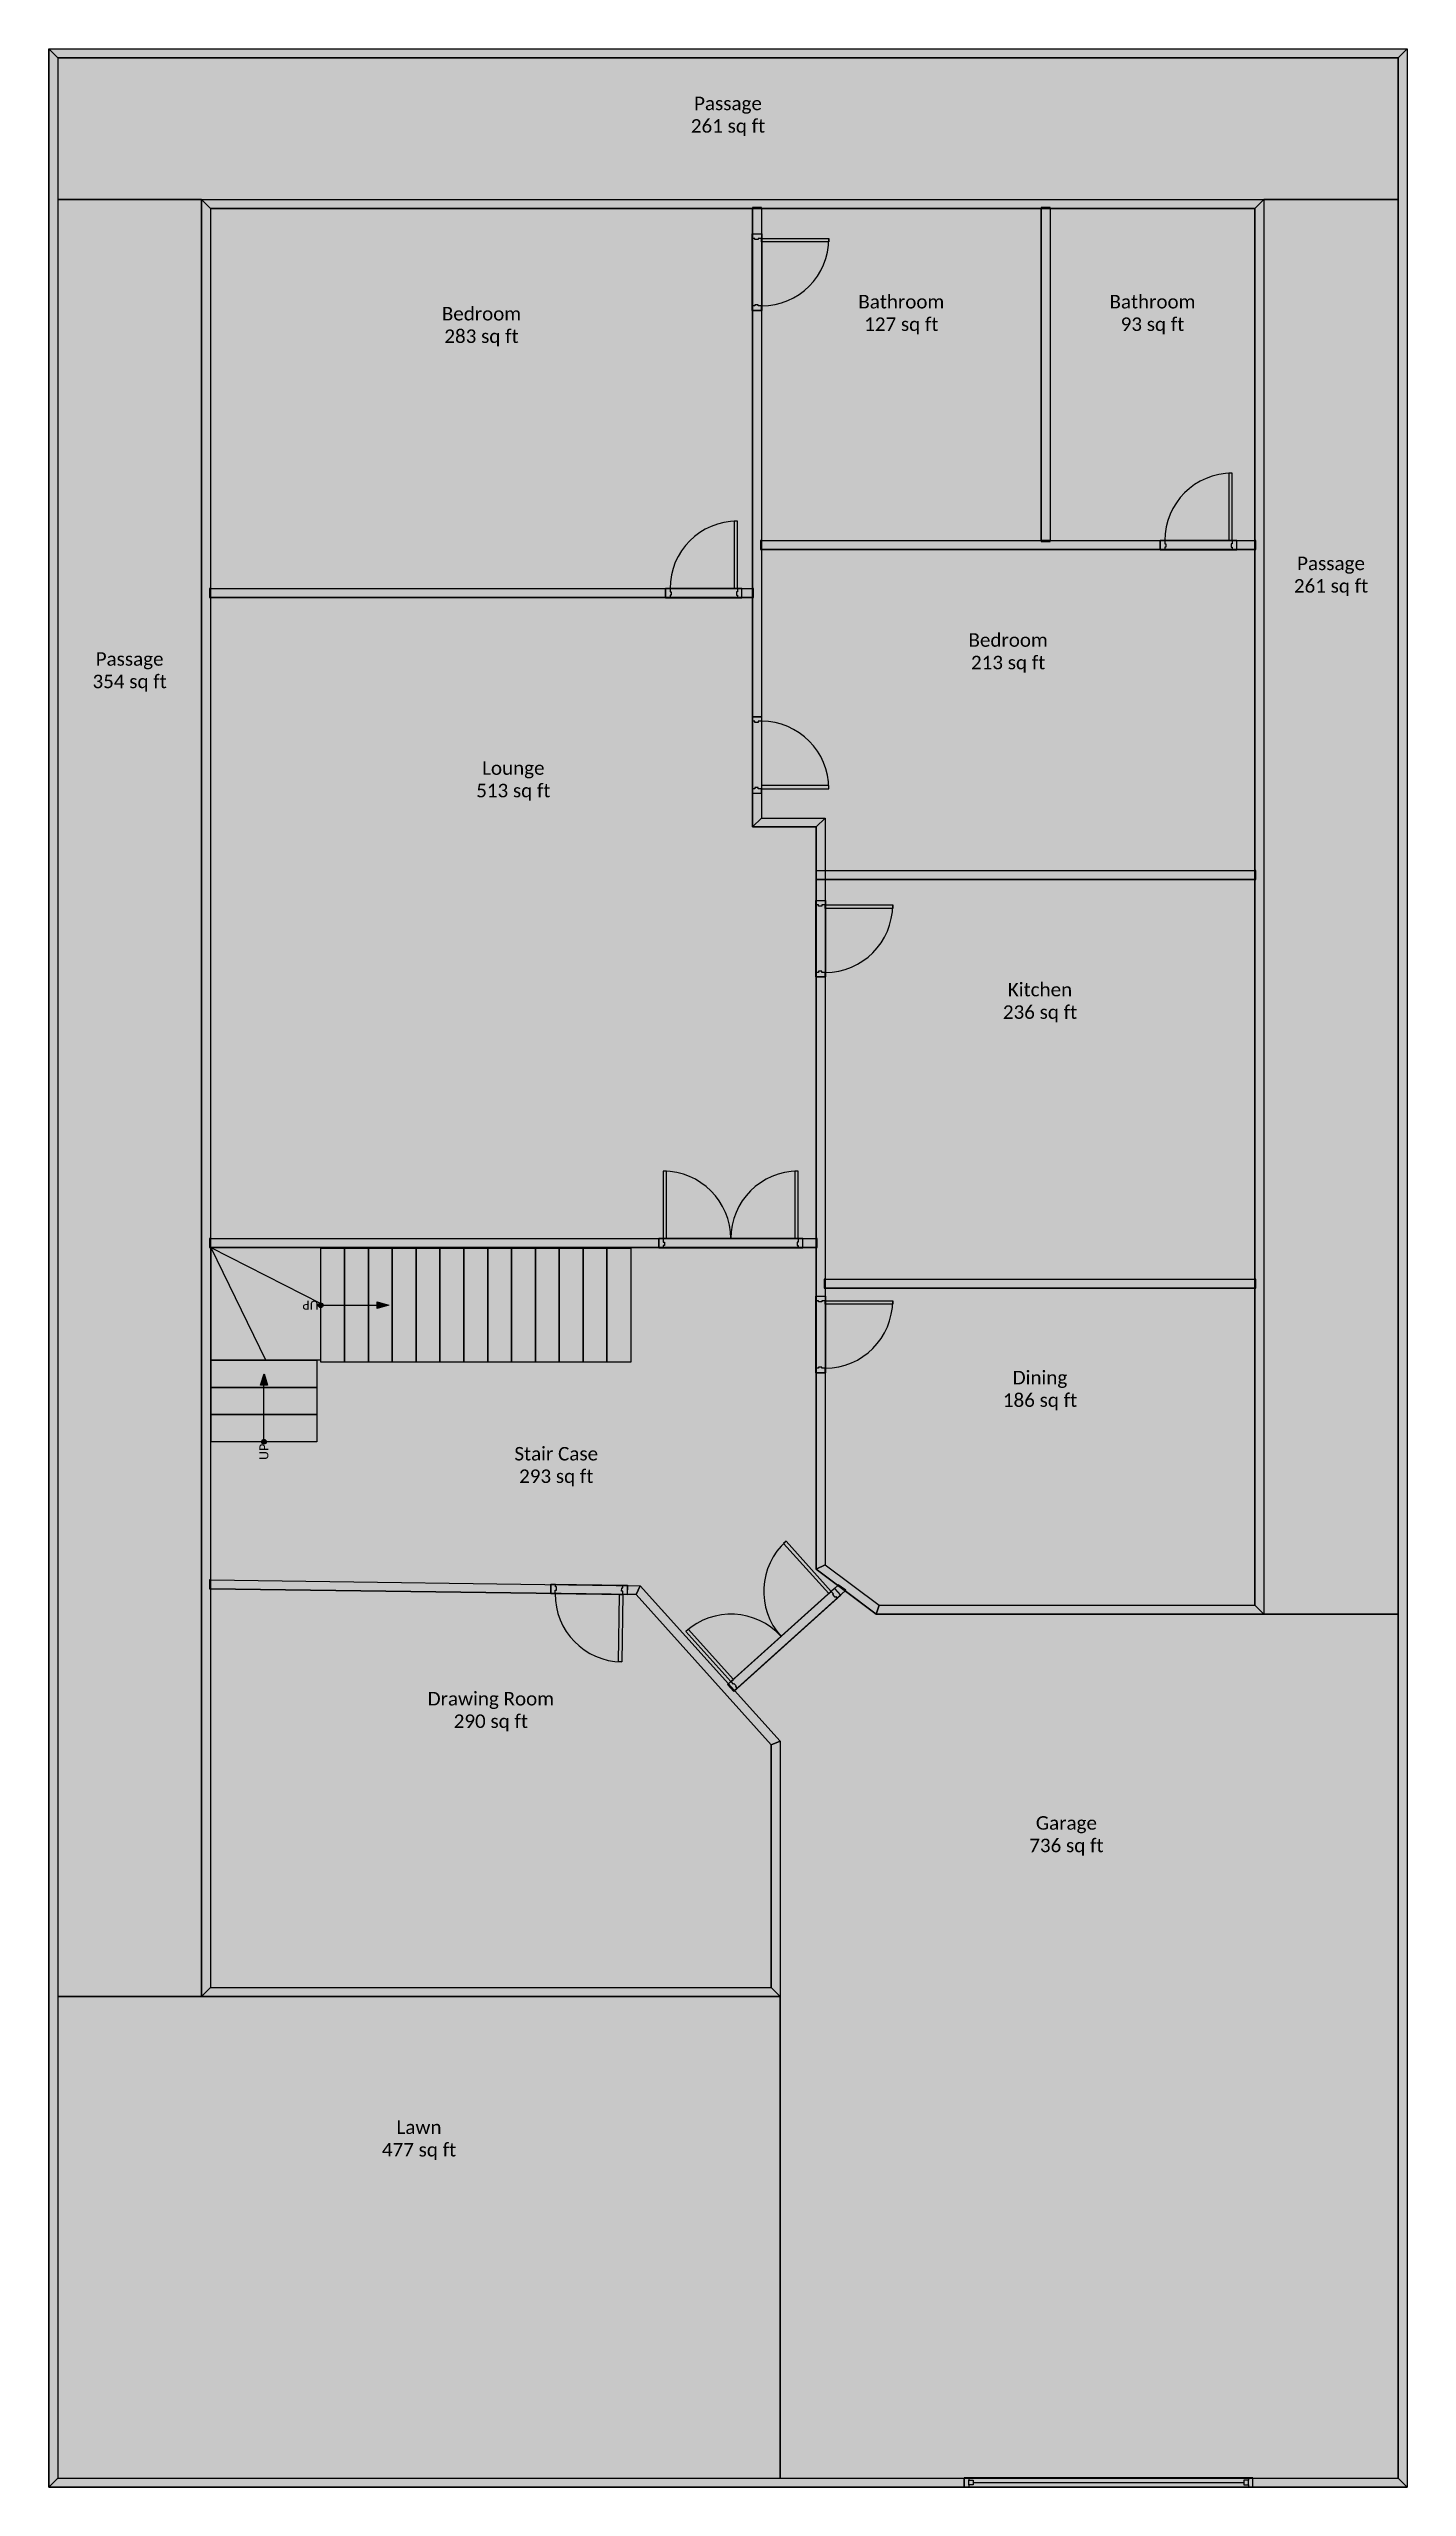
# Model space of a CAD drawing. Extents: x 0 to 50.4, y 0.2 to 90.5.
import ezdxf

# ---------------------------------------------------------------- set-up
doc = ezdxf.new("R2010")
doc.units = 0
doc.header["$MEASUREMENT"] = 0
for name, color, linetype in [('BUILDING_ENVELOPE', 7, 'CONTINUOUS'), ('LANDING', 7, 'CONTINUOUS'), ('SPACE', 7, 'CONTINUOUS'), ('STAIR', 7, 'CONTINUOUS')]:
    doc.layers.add(name, color=color, linetype=linetype)
doc.styles.get("Standard").update_dxf_attribs({"font": 'txt.shx'})

msp = doc.modelspace()

# ---------------------------------------------------------------- hatches: boundary and pattern name
at = {"layer": 'BUILDING_ENVELOPE'}
for points in [[(0.357, 90.167), (0.357, 0.5), (0.024, 0.167), (0.024, 90.5)], [(0.024, 90.5), (50.357, 90.5), (50.024, 90.167), (0.357, 90.167)], [(50.357, 90.5), (50.357, 0.167), (50.024, 0.5), (50.024, 90.167)], [(5.681, 84.918), (45.042, 84.918), (44.708, 84.585), (6.014, 84.585)], [(6.014, 84.585), (6.014, 18.668), (5.681, 18.335), (5.681, 84.918)], [(26.097, 84.585), (26.431, 84.585), (26.431, 84.618), (26.097, 84.618)], [(26.431, 84.585), (26.431, 62.001), (26.097, 61.668), (26.097, 84.585)], [(36.792, 84.585), (37.125, 84.585), (37.125, 84.618), (36.792, 84.618)], [(37.125, 84.585), (37.125, 72.279), (36.792, 72.279), (36.792, 84.585)], [(45.042, 84.918), (45.042, 32.501), (44.708, 32.835), (44.708, 84.585)], [(28.931, 83.349), (26.431, 83.349), (26.431, 83.474), (28.931, 83.474)], [(43.75, 74.779), (43.75, 72.279), (43.875, 72.279), (43.875, 74.779)], [(25.417, 73.001), (25.417, 70.501), (25.542, 70.501), (25.542, 73.001)], [(26.431, 71.946), (26.431, 72.279), (26.397, 72.279), (26.397, 71.946)], [(26.431, 72.279), (44.708, 72.279), (44.708, 71.946), (26.431, 71.946)], [(37.125, 72.279), (36.792, 72.279), (36.792, 72.246), (37.125, 72.246)], [(44.708, 72.279), (44.708, 71.946), (44.742, 71.946), (44.742, 72.279)], [(6.014, 70.168), (6.014, 70.501), (5.981, 70.501), (5.981, 70.168)], [(6.014, 70.501), (26.097, 70.501), (26.097, 70.168), (6.014, 70.168)], [(26.097, 70.501), (26.097, 70.168), (26.131, 70.168), (26.131, 70.501)], [(28.931, 63.21), (26.431, 63.21), (26.431, 63.085), (28.931, 63.085)], [(26.431, 62.001), (28.792, 62.001), (28.458, 61.668), (26.097, 61.668)], [(28.792, 62.001), (28.792, 34.335), (28.458, 34.168), (28.458, 61.668)], [(28.458, 60.057), (44.708, 60.057), (44.708, 59.724), (28.458, 59.724), (28.458, 59.89)], [(44.708, 60.057), (44.708, 59.724), (44.742, 59.724), (44.742, 60.057)], [(31.292, 58.654), (28.792, 58.654), (28.792, 58.779), (31.292, 58.779)], [(22.792, 48.917), (22.792, 46.417), (22.917, 46.417), (22.917, 48.917)], [(27.667, 48.917), (27.667, 46.417), (27.792, 46.417), (27.792, 48.917)], [(6.014, 46.084), (6.014, 46.417), (5.981, 46.417), (5.981, 46.084)], [(6.014, 46.417), (28.458, 46.417), (28.458, 46.084), (6.014, 46.084)], [(28.458, 46.417), (28.458, 46.084), (28.492, 46.084), (28.492, 46.417)], [(28.792, 44.585), (28.792, 44.918), (28.758, 44.918), (28.758, 44.585)], [(28.792, 44.918), (44.708, 44.918), (44.708, 44.585), (28.792, 44.585)], [(44.708, 44.918), (44.708, 44.585), (44.742, 44.585), (44.742, 44.918)], [(31.292, 43.993), (28.792, 43.993), (28.792, 44.118), (31.292, 44.118)], [(27.25, 35.124), (28.922, 33.265), (29.015, 33.349), (27.343, 35.208)], [(28.792, 34.335), (30.792, 32.835), (30.681, 32.501), (28.458, 34.168)], [(6.014, 33.446), (6.014, 33.779), (5.981, 33.779), (5.981, 33.446)], [(6.014, 33.779), (21.942, 33.558), (21.792, 33.227), (6.014, 33.446)], [(21.942, 33.558), (27.125, 27.796), (26.792, 27.668), (21.792, 33.227)], [(25.209, 29.926), (29.258, 33.568), (29.53, 33.364), (25.432, 29.678)], [(29.258, 33.568), (29.53, 33.364), (29.55, 33.391), (29.278, 33.595)], [(21.129, 30.736), (21.164, 33.235), (21.289, 33.234), (21.254, 30.734)], [(30.792, 32.835), (44.708, 32.835), (45.042, 32.501), (30.681, 32.501)], [(23.625, 31.864), (25.297, 30.005), (25.39, 30.089), (23.718, 31.948)], [(25.432, 29.678), (25.209, 29.926), (25.184, 29.904), (25.407, 29.656)], [(27.125, 27.796), (27.125, 18.335), (26.792, 18.668), (26.792, 27.668)], [(6.014, 18.668), (26.792, 18.668), (27.125, 18.335), (5.681, 18.335)], [(0.357, 0.5), (50.024, 0.5), (50.357, 0.167), (0.024, 0.167)]]:
    msp.add_hatch(color=7, dxfattribs=at).paths.add_polyline_path(points)
h = msp.add_hatch(color=7, dxfattribs=at)
h.paths.add_polyline_path([(26.097, 83.64), (26.431, 83.64), (26.431, 83.474), (26.306, 83.474), (26.181, 83.474), (26.097, 83.474)])
h.paths.add_polyline_path([(26.097, 80.807), (26.431, 80.807), (26.431, 80.974), (26.306, 80.974), (26.181, 80.974), (26.097, 80.974)])
h = msp.add_hatch(color=7, dxfattribs=at)
h.paths.add_polyline_path([(26.306, 83.474), (26.306, 83.432), (26.181, 83.432), (26.181, 83.474)])
h.paths.add_polyline_path([(26.306, 80.974), (26.306, 81.015), (26.181, 81.015), (26.181, 80.974)])
h = msp.add_hatch(color=7, dxfattribs=at)
h.paths.add_polyline_path([(44.042, 71.946), (44.042, 72.279), (43.875, 72.279), (43.875, 72.154), (43.875, 72.029), (43.875, 71.946)])
h.paths.add_polyline_path([(41.208, 71.946), (41.208, 72.279), (41.375, 72.279), (41.375, 72.154), (41.375, 72.029), (41.375, 71.946)])
h = msp.add_hatch(color=7, dxfattribs=at)
h.paths.add_polyline_path([(43.875, 72.154), (43.833, 72.154), (43.833, 72.029), (43.875, 72.029)])
h.paths.add_polyline_path([(41.375, 72.154), (41.417, 72.154), (41.417, 72.029), (41.375, 72.029)])
h = msp.add_hatch(color=7, dxfattribs=at)
h.paths.add_polyline_path([(25.708, 70.168), (25.708, 70.501), (25.542, 70.501), (25.542, 70.376), (25.542, 70.251), (25.542, 70.168)])
h.paths.add_polyline_path([(22.875, 70.168), (22.875, 70.501), (23.042, 70.501), (23.042, 70.376), (23.042, 70.251), (23.042, 70.168)])
h = msp.add_hatch(color=7, dxfattribs=at)
h.paths.add_polyline_path([(25.542, 70.376), (25.5, 70.376), (25.5, 70.251), (25.542, 70.251)])
h.paths.add_polyline_path([(23.042, 70.376), (23.083, 70.376), (23.083, 70.251), (23.042, 70.251)])
h = msp.add_hatch(color=7, dxfattribs=at)
h.paths.add_polyline_path([(26.097, 62.918), (26.431, 62.918), (26.431, 63.085), (26.306, 63.085), (26.181, 63.085), (26.097, 63.085)])
h.paths.add_polyline_path([(26.097, 65.751), (26.431, 65.751), (26.431, 65.585), (26.306, 65.585), (26.181, 65.585), (26.097, 65.585)])
h = msp.add_hatch(color=7, dxfattribs=at)
h.paths.add_polyline_path([(26.306, 63.085), (26.306, 63.126), (26.181, 63.126), (26.181, 63.085)])
h.paths.add_polyline_path([(26.306, 65.585), (26.306, 65.543), (26.181, 65.543), (26.181, 65.585)])
h = msp.add_hatch(color=7, dxfattribs=at)
h.paths.add_polyline_path([(28.458, 58.946), (28.792, 58.946), (28.792, 58.779), (28.667, 58.779), (28.542, 58.779), (28.458, 58.779)])
h.paths.add_polyline_path([(28.458, 56.113), (28.792, 56.113), (28.792, 56.279), (28.667, 56.279), (28.542, 56.279), (28.458, 56.279)])
h = msp.add_hatch(color=7, dxfattribs=at)
h.paths.add_polyline_path([(28.667, 58.779), (28.667, 58.738), (28.542, 58.738), (28.542, 58.779)])
h.paths.add_polyline_path([(28.667, 56.279), (28.667, 56.321), (28.542, 56.321), (28.542, 56.279)])
h = msp.add_hatch(color=7, dxfattribs=at)
h.paths.add_polyline_path([(27.958, 46.084), (27.958, 46.417), (27.792, 46.417), (27.792, 46.292), (27.792, 46.167), (27.792, 46.084)])
h.paths.add_polyline_path([(22.625, 46.084), (22.625, 46.417), (22.792, 46.417), (22.792, 46.292), (22.792, 46.167), (22.792, 46.084)])
h = msp.add_hatch(color=7, dxfattribs=at)
h.paths.add_polyline_path([(27.792, 46.292), (27.75, 46.292), (27.75, 46.167), (27.792, 46.167)])
h.paths.add_polyline_path([(22.792, 46.292), (22.833, 46.292), (22.833, 46.167), (22.792, 46.167)])
h = msp.add_hatch(color=134, dxfattribs=at)
h.paths.add_polyline_path([(10.1, 46.067), (10.984, 46.067), (10.984, 41.835), (10.1, 41.835)])
h.paths.add_polyline_path([(10.984, 46.067), (11.867, 46.067), (11.867, 41.835), (10.984, 41.835)])
h.paths.add_polyline_path([(11.867, 46.067), (12.751, 46.067), (12.751, 41.835), (11.867, 41.835)])
h.paths.add_polyline_path([(12.751, 46.067), (13.635, 46.067), (13.635, 41.835), (12.751, 41.835)])
h.paths.add_polyline_path([(13.635, 46.067), (14.519, 46.067), (14.519, 41.835), (13.635, 41.835)])
h.paths.add_polyline_path([(14.519, 46.067), (15.403, 46.067), (15.403, 41.835), (14.519, 41.835)])
h.paths.add_polyline_path([(15.403, 46.067), (16.287, 46.067), (16.287, 41.835), (15.403, 41.835)])
h.paths.add_polyline_path([(16.287, 46.067), (17.17, 46.067), (17.17, 41.835), (16.287, 41.835)])
h.paths.add_polyline_path([(17.17, 46.067), (18.054, 46.067), (18.054, 41.835), (17.17, 41.835)])
h.paths.add_polyline_path([(18.054, 46.067), (18.938, 46.067), (18.938, 41.835), (18.054, 41.835)])
h.paths.add_polyline_path([(18.938, 46.067), (19.822, 46.067), (19.822, 41.835), (18.938, 41.835)])
h.paths.add_polyline_path([(19.822, 46.067), (20.706, 46.067), (20.706, 41.835), (19.822, 41.835)])
h.paths.add_polyline_path([(20.706, 46.067), (21.589, 46.067), (21.589, 41.835), (20.706, 41.835)])
edge = h.paths.add_edge_path(flags=0)
edge = h.paths.add_edge_path(flags=0)
edge = h.paths.add_edge_path(flags=0)
edge = h.paths.add_edge_path(flags=0)
edge = h.paths.add_edge_path(flags=0)
edge = h.paths.add_edge_path(flags=0)
edge = h.paths.add_edge_path(flags=0)
edge = h.paths.add_edge_path(flags=0)
edge = h.paths.add_edge_path(flags=0)
edge = h.paths.add_edge_path(flags=0)
edge = h.paths.add_edge_path(flags=0)
edge = h.paths.add_edge_path(flags=0)
edge = h.paths.add_edge_path(flags=0)
edge = h.paths.add_edge_path(flags=0)
edge = h.paths.add_edge_path(flags=0)
edge = h.paths.add_edge_path(flags=0)
edge = h.paths.add_edge_path(flags=0)
edge = h.paths.add_edge_path(flags=0)
edge = h.paths.add_edge_path(flags=0)
edge = h.paths.add_edge_path(flags=0)
h = msp.add_hatch(color=7, dxfattribs=at)
h.paths.add_polyline_path([(28.458, 44.285), (28.792, 44.285), (28.792, 44.118), (28.667, 44.118), (28.542, 44.118), (28.458, 44.118)])
h.paths.add_polyline_path([(28.458, 41.451), (28.792, 41.451), (28.792, 41.618), (28.667, 41.618), (28.542, 41.618), (28.458, 41.618)])
h = msp.add_hatch(color=7, dxfattribs=at)
h.paths.add_polyline_path([(28.667, 44.118), (28.667, 44.076), (28.542, 44.076), (28.542, 44.118)])
h.paths.add_polyline_path([(28.667, 41.618), (28.667, 41.66), (28.542, 41.66), (28.542, 41.618)])
h = msp.add_hatch(color=134, dxfattribs=at)
h.paths.add_polyline_path([(6.042, 38.893), (6.042, 39.9), (9.95, 39.9), (9.95, 38.893)])
h.paths.add_polyline_path([(6.042, 39.9), (6.042, 40.906), (9.95, 40.906), (9.95, 39.9)])
h.paths.add_polyline_path([(6.042, 40.906), (6.042, 41.913), (9.95, 41.913), (9.95, 40.906)])
edge = h.paths.add_edge_path(flags=0)
edge = h.paths.add_edge_path(flags=0)
edge = h.paths.add_edge_path(flags=0)
edge = h.paths.add_edge_path(flags=0)
edge = h.paths.add_edge_path(flags=0)
edge = h.paths.add_edge_path(flags=0)
edge = h.paths.add_edge_path(flags=0)
edge = h.paths.add_edge_path(flags=0)
edge = h.paths.add_edge_path(flags=0)
edge = h.paths.add_edge_path(flags=0)
edge = h.paths.add_edge_path(flags=0)
edge = h.paths.add_edge_path(flags=0)
edge = h.paths.add_edge_path(flags=0)
edge = h.paths.add_edge_path(flags=0)
edge = h.paths.add_edge_path(flags=0)
edge = h.paths.add_edge_path(flags=0)
edge = h.paths.add_edge_path(flags=0)
edge = h.paths.add_edge_path(flags=0)
edge = h.paths.add_edge_path(flags=0)
edge = h.paths.add_edge_path(flags=0)
edge = h.paths.add_edge_path(flags=0)
edge = h.paths.add_edge_path(flags=0)
edge = h.paths.add_edge_path(flags=0)
edge = h.paths.add_edge_path(flags=0)
edge = h.paths.add_edge_path(flags=0)
edge = h.paths.add_edge_path(flags=0)
edge = h.paths.add_edge_path(flags=0)
edge = h.paths.add_edge_path(flags=0)
edge = h.paths.add_edge_path(flags=0)
edge = h.paths.add_edge_path(flags=0)
h = msp.add_hatch(color=7, dxfattribs=at)
h.paths.add_polyline_path([(21.46, 33.565), (21.456, 33.231), (21.289, 33.234), (21.291, 33.359), (21.293, 33.484), (21.294, 33.567)])
h.paths.add_polyline_path([(18.627, 33.604), (18.623, 33.271), (18.789, 33.268), (18.791, 33.393), (18.793, 33.518), (18.794, 33.602)])
h = msp.add_hatch(color=7, dxfattribs=at)
h.paths.add_polyline_path([(21.291, 33.359), (21.249, 33.359), (21.251, 33.484), (21.293, 33.484)])
h.paths.add_polyline_path([(18.791, 33.393), (18.833, 33.393), (18.835, 33.518), (18.793, 33.518)])
h = msp.add_hatch(color=7, dxfattribs=at)
h.paths.add_polyline_path([(29.361, 33.213), (29.139, 33.46), (29.015, 33.349), (29.098, 33.256), (29.182, 33.163), (29.238, 33.101)])
h.paths.add_polyline_path([(25.396, 29.646), (25.173, 29.894), (25.297, 30.005), (25.381, 29.912), (25.464, 29.819), (25.52, 29.757)])
h = msp.add_hatch(color=7, dxfattribs=at)
h.paths.add_polyline_path([(29.098, 33.256), (29.067, 33.228), (29.151, 33.135), (29.182, 33.163)])
h.paths.add_polyline_path([(25.381, 29.912), (25.412, 29.94), (25.495, 29.847), (25.464, 29.819)])
at = {"layer": 'LANDING'}
msp.add_hatch(color=134, dxfattribs=at).paths.add_polyline_path([(6.032, 46.084), (6.032, 41.93), (10.101, 41.93), (10.101, 46.084)])
at = {"layer": 'SPACE'}
for color, points in [(54, [(50.024, 84.918), (50.024, 90.167), (0.357, 90.167), (0.357, 84.918), (5.681, 84.918), (45.042, 84.918)]), (54, [(5.681, 18.335), (5.681, 84.918), (0.357, 84.918), (0.357, 18.335)]), (10, [(26.097, 70.501), (26.097, 84.585), (6.014, 84.585), (6.014, 70.501), (26.097, 70.501)]), (5, [(36.792, 72.279), (36.792, 84.585), (26.431, 84.585), (26.431, 72.279)]), (5, [(37.125, 72.279), (44.708, 72.279), (44.708, 84.585), (37.125, 84.585)]), (54, [(45.042, 32.501), (50.024, 32.501), (50.024, 84.918), (45.042, 84.918)]), (10, [(28.792, 62.001), (28.792, 60.057), (44.708, 60.057), (44.708, 71.946), (26.431, 71.946), (26.431, 62.001), (28.792, 62.001)]), (2, [(28.458, 46.417), (28.458, 59.724), (28.458, 59.89), (28.458, 60.057), (28.458, 61.668), (26.097, 61.668), (26.097, 70.168), (6.014, 70.168), (6.014, 46.417), (28.458, 46.417)]), (40, [(44.708, 44.918), (44.708, 59.724), (28.792, 59.724), (28.792, 44.918), (44.708, 44.918)]), (190, [(29.258, 33.568), (28.458, 34.168), (28.458, 46.084), (6.014, 46.084), (6.014, 33.779), (21.942, 33.558), (25.209, 29.926), (29.258, 33.568)]), (253, [(30.792, 32.835), (44.708, 32.835), (44.708, 44.585), (28.792, 44.585), (28.792, 34.335)]), (94, [(26.792, 27.668), (21.792, 33.227), (6.014, 33.446), (6.014, 18.668), (26.792, 18.668)]), (22, [(27.125, 0.5), (50.024, 0.5), (50.024, 32.501), (45.042, 32.501), (44.708, 32.501), (30.681, 32.501), (29.53, 33.364), (25.432, 29.678), (27.125, 27.796), (27.125, 18.335)]), (111, [(0.357, 18.335), (0.357, 0.5), (27.125, 0.5), (27.125, 18.335), (5.681, 18.335)])]:
    msp.add_hatch(color=color, dxfattribs=at).paths.add_polyline_path(points)
at = {"layer": 'STAIR'}
h = msp.add_hatch(color=134, dxfattribs=at)
edge = h.paths.add_edge_path()
edge.add_arc((10.1, 43.951), 0.0868, 0, 360)
for points in [[(12.195, 43.823), (12.195, 44.078), (12.621, 43.948)], [(8.124, 40.989), (7.869, 40.989), (7.999, 41.414)]]:
    msp.add_hatch(color=134, dxfattribs=at).paths.add_polyline_path(points)
h = msp.add_hatch(color=134, dxfattribs=at)
edge = h.paths.add_edge_path()
edge.add_arc((7.996, 38.893), 0.0868, 0, 360)

# ---------------------------------------------------------------- linework, layer by layer
at = {"layer": 'BUILDING_ENVELOPE', "color": 7, "linetype": 'CONTINUOUS'}
for p, q in [((0.024, 90.5), (0.024, 0.167)), ((0.024, 90.5), (50.357, 90.5)), ((50.357, 90.5), (50.357, 0.167)), ((0.357, 90.167), (0.357, 0.5)), ((0.357, 90.167), (50.024, 90.167)), ((50.024, 90.167), (50.024, 0.5)), ((5.681, 84.918), (45.042, 84.918)), ((5.681, 84.918), (5.681, 18.335)), ((6.014, 84.585), (44.708, 84.585)), ((6.014, 84.585), (6.014, 18.668)), ((26.097, 84.585), (26.097, 61.668)), ((26.431, 84.585), (26.431, 62.001)), ((36.792, 84.585), (36.792, 72.279)), ((37.125, 84.585), (37.125, 72.279)), ((44.708, 84.585), (44.708, 32.835)), ((45.042, 84.918), (45.042, 32.501)), ((26.097, 83.64), (26.431, 83.64)), ((26.097, 83.474), (26.097, 83.64)), ((26.097, 83.64), (26.431, 83.64)), ((26.181, 83.474), (26.097, 83.474)), ((26.181, 83.432), (26.181, 83.474)), ((26.306, 83.432), (26.181, 83.432)), ((26.431, 83.474), (26.306, 83.474)), ((26.306, 83.474), (26.306, 83.432)), ((26.431, 83.64), (26.431, 83.474)), ((26.181, 80.974), (26.097, 80.974)), ((26.097, 80.974), (26.097, 80.807)), ((26.097, 80.807), (26.431, 80.807)), ((26.097, 80.807), (26.431, 80.807)), ((26.306, 81.015), (26.181, 81.015)), ((26.181, 81.015), (26.181, 80.974)), ((26.306, 80.974), (26.306, 81.015)), ((26.431, 80.974), (26.306, 80.974)), ((26.431, 80.807), (26.431, 80.974)), ((26.431, 72.279), (44.708, 72.279)), ((41.208, 71.946), (41.208, 72.279)), ((41.208, 72.279), (41.375, 72.279)), ((41.208, 71.946), (41.208, 72.279)), ((41.375, 72.279), (41.375, 72.154)), ((44.042, 72.279), (43.875, 72.279)), ((43.875, 72.279), (43.875, 72.154)), ((44.042, 71.946), (44.042, 72.279)), ((44.042, 71.946), (44.042, 72.279)), ((26.431, 71.946), (44.708, 71.946)), ((41.375, 71.946), (41.208, 71.946)), ((41.375, 72.154), (41.417, 72.154)), ((41.375, 72.029), (41.375, 71.946)), ((41.417, 72.029), (41.375, 72.029)), ((41.417, 72.154), (41.417, 72.029)), ((43.875, 72.154), (43.833, 72.154)), ((43.833, 72.154), (43.833, 72.029)), ((43.833, 72.029), (43.875, 72.029)), ((43.875, 72.029), (43.875, 71.946)), ((43.875, 71.946), (44.042, 71.946)), ((6.014, 70.501), (26.097, 70.501)), ((22.875, 70.168), (22.875, 70.501)), ((22.875, 70.501), (23.042, 70.501)), ((22.875, 70.168), (22.875, 70.501)), ((23.042, 70.501), (23.042, 70.376)), ((25.708, 70.501), (25.542, 70.501)), ((25.542, 70.501), (25.542, 70.376)), ((25.708, 70.168), (25.708, 70.501)), ((25.708, 70.168), (25.708, 70.501)), ((6.014, 70.168), (26.097, 70.168)), ((23.042, 70.168), (22.875, 70.168)), ((23.042, 70.376), (23.083, 70.376)), ((23.042, 70.251), (23.042, 70.168)), ((23.083, 70.251), (23.042, 70.251)), ((23.083, 70.376), (23.083, 70.251)), ((25.542, 70.376), (25.5, 70.376)), ((25.5, 70.376), (25.5, 70.251)), ((25.5, 70.251), (25.542, 70.251)), ((25.542, 70.251), (25.542, 70.168)), ((25.542, 70.168), (25.708, 70.168)), ((26.097, 65.751), (26.431, 65.751)), ((26.097, 65.585), (26.097, 65.751)), ((26.097, 65.751), (26.431, 65.751)), ((26.181, 65.585), (26.097, 65.585)), ((26.181, 65.543), (26.181, 65.585)), ((26.306, 65.543), (26.181, 65.543)), ((26.431, 65.585), (26.306, 65.585)), ((26.306, 65.585), (26.306, 65.543)), ((26.431, 65.751), (26.431, 65.585)), ((26.181, 63.085), (26.097, 63.085)), ((26.097, 63.085), (26.097, 62.918)), ((26.097, 62.918), (26.431, 62.918)), ((26.097, 62.918), (26.431, 62.918)), ((26.306, 63.126), (26.181, 63.126)), ((26.181, 63.126), (26.181, 63.085)), ((26.306, 63.085), (26.306, 63.126)), ((26.431, 63.085), (26.306, 63.085)), ((26.431, 62.918), (26.431, 63.085)), ((26.097, 61.668), (28.458, 61.668)), ((26.431, 62.001), (28.792, 62.001)), ((28.458, 61.668), (28.458, 34.168)), ((28.792, 62.001), (28.792, 34.335)), ((28.458, 58.946), (28.792, 58.946)), ((28.458, 58.779), (28.458, 58.946)), ((28.458, 58.946), (28.792, 58.946)), ((28.542, 58.779), (28.458, 58.779)), ((28.542, 58.738), (28.542, 58.779)), ((28.667, 58.738), (28.542, 58.738)), ((28.792, 58.779), (28.667, 58.779)), ((28.667, 58.779), (28.667, 58.738)), ((28.792, 58.946), (28.792, 58.779)), ((28.542, 56.279), (28.458, 56.279)), ((28.458, 56.279), (28.458, 56.113)), ((28.458, 56.113), (28.792, 56.113)), ((28.458, 56.113), (28.792, 56.113)), ((28.667, 56.321), (28.542, 56.321)), ((28.542, 56.321), (28.542, 56.279)), ((28.667, 56.279), (28.667, 56.321)), ((28.792, 56.279), (28.667, 56.279)), ((28.792, 56.113), (28.792, 56.279)), ((6.014, 46.417), (28.458, 46.417)), ((6.014, 46.084), (28.458, 46.084)), ((22.625, 46.084), (22.625, 46.417)), ((22.625, 46.417), (22.792, 46.417)), ((22.625, 46.084), (22.625, 46.417)), ((22.792, 46.084), (22.625, 46.084)), ((22.792, 46.417), (22.792, 46.292)), ((22.792, 46.292), (22.833, 46.292)), ((22.792, 46.167), (22.792, 46.084)), ((22.833, 46.167), (22.792, 46.167)), ((22.833, 46.292), (22.833, 46.167)), ((27.792, 46.292), (27.75, 46.292)), ((27.75, 46.292), (27.75, 46.167)), ((27.75, 46.167), (27.792, 46.167)), ((27.958, 46.417), (27.792, 46.417)), ((27.792, 46.417), (27.792, 46.292)), ((27.792, 46.167), (27.792, 46.084)), ((27.792, 46.084), (27.958, 46.084)), ((27.958, 46.084), (27.958, 46.417)), ((27.958, 46.084), (27.958, 46.417)), ((28.458, 44.285), (28.792, 44.285)), ((28.458, 44.118), (28.458, 44.285)), ((28.458, 44.285), (28.792, 44.285)), ((28.792, 44.918), (44.708, 44.918)), ((28.792, 44.585), (44.708, 44.585)), ((28.792, 44.285), (28.792, 44.118)), ((28.542, 44.118), (28.458, 44.118)), ((28.542, 44.076), (28.542, 44.118)), ((28.667, 44.076), (28.542, 44.076)), ((28.792, 44.118), (28.667, 44.118)), ((28.667, 44.118), (28.667, 44.076)), ((28.542, 41.618), (28.458, 41.618)), ((28.458, 41.618), (28.458, 41.451)), ((28.667, 41.66), (28.542, 41.66)), ((28.542, 41.66), (28.542, 41.618)), ((28.667, 41.618), (28.667, 41.66)), ((28.792, 41.618), (28.667, 41.618)), ((28.792, 41.451), (28.792, 41.618)), ((28.458, 41.451), (28.792, 41.451)), ((28.458, 41.451), (28.792, 41.451)), ((28.792, 34.335), (30.792, 32.835)), ((6.014, 33.779), (21.942, 33.558)), ((6.014, 33.446), (21.792, 33.227)), ((18.627, 33.604), (18.623, 33.271)), ((18.627, 33.604), (18.623, 33.271)), ((18.794, 33.602), (18.627, 33.604)), ((18.793, 33.518), (18.794, 33.602)), ((18.835, 33.518), (18.793, 33.518)), ((18.833, 33.393), (18.835, 33.518)), ((21.249, 33.359), (21.251, 33.484)), ((21.251, 33.484), (21.293, 33.484)), ((21.293, 33.484), (21.294, 33.567)), ((21.294, 33.567), (21.46, 33.565)), ((21.46, 33.565), (21.456, 33.231)), ((21.46, 33.565), (21.456, 33.231)), ((21.942, 33.558), (27.125, 27.796)), ((25.209, 29.926), (29.258, 33.568)), ((28.458, 34.168), (30.681, 32.501)), ((29.139, 33.46), (29.015, 33.349)), ((29.361, 33.213), (29.139, 33.46)), ((29.361, 33.213), (29.139, 33.46)), ((18.623, 33.271), (18.789, 33.268)), ((18.789, 33.268), (18.791, 33.393)), ((18.791, 33.393), (18.833, 33.393)), ((21.291, 33.359), (21.249, 33.359)), ((21.289, 33.234), (21.291, 33.359)), ((21.456, 33.231), (21.289, 33.234)), ((21.792, 33.227), (26.792, 27.668)), ((25.432, 29.678), (29.53, 33.364)), ((29.015, 33.349), (29.098, 33.256)), ((29.098, 33.256), (29.067, 33.228)), ((29.067, 33.228), (29.151, 33.135)), ((29.151, 33.135), (29.182, 33.163)), ((29.182, 33.163), (29.238, 33.101)), ((29.238, 33.101), (29.361, 33.213)), ((30.792, 32.835), (44.708, 32.835)), ((30.681, 32.501), (45.042, 32.501)), ((25.173, 29.894), (25.297, 30.005)), ((25.396, 29.646), (25.173, 29.894)), ((25.396, 29.646), (25.173, 29.894)), ((25.297, 30.005), (25.381, 29.912)), ((25.381, 29.912), (25.412, 29.94)), ((25.412, 29.94), (25.495, 29.847)), ((25.495, 29.847), (25.464, 29.819)), ((25.464, 29.819), (25.52, 29.757)), ((25.52, 29.757), (25.396, 29.646)), ((26.792, 27.668), (26.792, 18.668)), ((27.125, 27.796), (27.125, 18.335)), ((5.681, 18.335), (27.125, 18.335)), ((6.014, 18.668), (26.792, 18.668)), ((0.024, 0.167), (50.357, 0.167)), ((0.357, 0.5), (50.024, 0.5)), ((33.942, 0.167), (33.942, 0.5)), ((33.942, 0.5), (34.109, 0.5)), ((33.942, 0.167), (33.942, 0.5)), ((34.109, 0.167), (33.942, 0.167)), ((34.109, 0.5), (34.109, 0.417)), ((34.109, 0.25), (34.109, 0.167)), ((34.275, 0.333), (44.308, 0.333)), ((44.641, 0.5), (44.475, 0.5)), ((44.475, 0.5), (44.475, 0.417)), ((44.475, 0.25), (44.475, 0.167)), ((44.475, 0.167), (44.641, 0.167)), ((44.641, 0.167), (44.641, 0.5)), ((44.641, 0.167), (44.641, 0.5))]:
    msp.add_line(p, q, dxfattribs=at)
for points in [[(0.357, 90.167), (0.357, 0.5), (0.024, 0.167), (0.024, 90.5)], [(0.024, 90.5), (50.357, 90.5), (50.024, 90.167), (0.357, 90.167)], [(50.357, 90.5), (50.357, 0.167), (50.024, 0.5), (50.024, 90.167)], [(5.681, 84.918), (45.042, 84.918), (44.708, 84.585), (6.014, 84.585)], [(6.014, 84.585), (6.014, 18.668), (5.681, 18.335), (5.681, 84.918)], [(26.097, 84.585), (26.431, 84.585), (26.431, 84.618), (26.097, 84.618)], [(26.431, 84.585), (26.431, 62.001), (26.097, 61.668), (26.097, 84.585)], [(36.792, 84.585), (37.125, 84.585), (37.125, 84.618), (36.792, 84.618)], [(37.125, 84.585), (37.125, 72.279), (36.792, 72.279), (36.792, 84.585)], [(45.042, 84.918), (45.042, 32.501), (44.708, 32.835), (44.708, 84.585)], [(26.089, 80.807), (26.089, 83.64), (26.439, 83.64), (26.439, 80.807)], [(28.931, 83.349), (26.431, 83.349), (26.431, 83.474), (28.931, 83.474)], [(43.75, 74.779), (43.75, 72.279), (43.875, 72.279), (43.875, 74.779)], [(25.417, 73.001), (25.417, 70.501), (25.542, 70.501), (25.542, 73.001)], [(26.431, 71.946), (26.431, 72.279), (26.397, 72.279), (26.397, 71.946)], [(26.431, 72.279), (44.708, 72.279), (44.708, 71.946), (26.431, 71.946)], [(37.125, 72.279), (36.792, 72.279), (36.792, 72.246), (37.125, 72.246)], [(41.208, 71.938), (44.042, 71.938), (44.042, 72.287), (41.208, 72.287)], [(44.708, 72.279), (44.708, 71.946), (44.742, 71.946), (44.742, 72.279)], [(6.014, 70.168), (6.014, 70.501), (5.981, 70.501), (5.981, 70.168)], [(6.014, 70.501), (26.097, 70.501), (26.097, 70.168), (6.014, 70.168)], [(22.875, 70.16), (25.708, 70.16), (25.708, 70.509), (22.875, 70.509)], [(26.097, 70.501), (26.097, 70.168), (26.131, 70.168), (26.131, 70.501)], [(26.089, 65.751), (26.089, 62.918), (26.439, 62.918), (26.439, 65.751)], [(28.931, 63.21), (26.431, 63.21), (26.431, 63.085), (28.931, 63.085)], [(26.431, 62.001), (28.792, 62.001), (28.458, 61.668), (26.097, 61.668)], [(28.792, 62.001), (28.792, 34.335), (28.458, 34.168), (28.458, 61.668)], [(28.458, 60.057), (44.708, 60.057), (44.708, 59.724), (28.458, 59.724), (28.458, 59.89)], [(44.708, 60.057), (44.708, 59.724), (44.742, 59.724), (44.742, 60.057)], [(28.45, 56.113), (28.45, 58.946), (28.8, 58.946), (28.8, 56.113)], [(31.292, 58.654), (28.792, 58.654), (28.792, 58.779), (31.292, 58.779)], [(22.792, 48.917), (22.792, 46.417), (22.917, 46.417), (22.917, 48.917)], [(27.667, 48.917), (27.667, 46.417), (27.792, 46.417), (27.792, 48.917)], [(6.014, 46.084), (6.014, 46.417), (5.981, 46.417), (5.981, 46.084)], [(6.014, 46.417), (28.458, 46.417), (28.458, 46.084), (6.014, 46.084)], [(22.625, 46.076), (27.958, 46.076), (27.958, 46.425), (22.625, 46.425)], [(28.458, 46.417), (28.458, 46.084), (28.492, 46.084), (28.492, 46.417)], [(28.45, 41.451), (28.45, 44.285), (28.8, 44.285), (28.8, 41.451)], [(28.792, 44.585), (28.792, 44.918), (28.758, 44.918), (28.758, 44.585)], [(28.792, 44.918), (44.708, 44.918), (44.708, 44.585), (28.792, 44.585)], [(44.708, 44.918), (44.708, 44.585), (44.742, 44.585), (44.742, 44.918)], [(31.292, 43.993), (28.792, 43.993), (28.792, 44.118), (31.292, 44.118)], [(27.25, 35.124), (28.922, 33.265), (29.015, 33.349), (27.343, 35.208)], [(28.792, 34.335), (30.792, 32.835), (30.681, 32.501), (28.458, 34.168)], [(6.014, 33.446), (6.014, 33.779), (5.981, 33.779), (5.981, 33.446)], [(6.014, 33.779), (21.942, 33.558), (21.792, 33.227), (6.014, 33.446)], [(18.628, 33.612), (21.461, 33.573), (21.456, 33.223), (18.623, 33.263)], [(21.942, 33.558), (27.125, 27.796), (26.792, 27.668), (21.792, 33.227)], [(25.401, 29.64), (29.367, 33.207), (29.133, 33.466), (25.168, 29.9)], [(25.209, 29.926), (29.258, 33.568), (29.53, 33.364), (25.432, 29.678)], [(29.258, 33.568), (29.53, 33.364), (29.55, 33.391), (29.278, 33.595)], [(21.129, 30.736), (21.164, 33.235), (21.289, 33.234), (21.254, 30.734)], [(30.792, 32.835), (44.708, 32.835), (45.042, 32.501), (30.681, 32.501)], [(23.625, 31.864), (25.297, 30.005), (25.39, 30.089), (23.718, 31.948)], [(25.432, 29.678), (25.209, 29.926), (25.184, 29.904), (25.407, 29.656)], [(27.125, 27.796), (27.125, 18.335), (26.792, 18.668), (26.792, 27.668)], [(6.014, 18.668), (26.792, 18.668), (27.125, 18.335), (5.681, 18.335)], [(0.357, 0.5), (50.024, 0.5), (50.357, 0.167), (0.024, 0.167)], [(33.942, 0.159), (44.641, 0.159), (44.641, 0.508), (33.942, 0.508)], [(34.109, 0.417), (34.275, 0.417), (34.275, 0.25), (34.109, 0.25)], [(44.475, 0.417), (44.308, 0.417), (44.308, 0.25), (44.475, 0.25)]]:
    msp.add_lwpolyline(points, close=True, dxfattribs=at)
for points in [[(28.458, 59.89), (28.458, 60.057), (44.708, 60.057)], [(28.458, 59.89), (28.458, 59.724), (44.708, 59.724)]]:
    msp.add_lwpolyline(points, dxfattribs=at)
at = {"layer": 'BUILDING_ENVELOPE', "color": 9, "linetype": 'CONTINUOUS'}
for points in [[(10.1, 46.067), (10.984, 46.067), (10.984, 41.835), (10.1, 41.835)], [(10.984, 46.067), (11.867, 46.067), (11.867, 41.835), (10.984, 41.835)], [(11.867, 46.067), (12.751, 46.067), (12.751, 41.835), (11.867, 41.835)], [(12.751, 46.067), (13.635, 46.067), (13.635, 41.835), (12.751, 41.835)], [(13.635, 46.067), (14.519, 46.067), (14.519, 41.835), (13.635, 41.835)], [(14.519, 46.067), (15.403, 46.067), (15.403, 41.835), (14.519, 41.835)], [(15.403, 46.067), (16.287, 46.067), (16.287, 41.835), (15.403, 41.835)], [(16.287, 46.067), (17.17, 46.067), (17.17, 41.835), (16.287, 41.835)], [(17.17, 46.067), (18.054, 46.067), (18.054, 41.835), (17.17, 41.835)], [(18.054, 46.067), (18.938, 46.067), (18.938, 41.835), (18.054, 41.835)], [(18.938, 46.067), (19.822, 46.067), (19.822, 41.835), (18.938, 41.835)], [(19.822, 46.067), (20.706, 46.067), (20.706, 41.835), (19.822, 41.835)], [(20.706, 46.067), (21.589, 46.067), (21.589, 41.835), (20.706, 41.835)], [(6.042, 40.906), (6.042, 41.913), (9.95, 41.913), (9.95, 40.906)], [(6.042, 39.9), (6.042, 40.906), (9.95, 40.906), (9.95, 39.9)], [(6.042, 38.893), (6.042, 39.9), (9.95, 39.9), (9.95, 38.893)]]:
    msp.add_lwpolyline(points, close=True, dxfattribs=at)
at = {"layer": 'BUILDING_ENVELOPE', "color": 7, "linetype": 'CONTINUOUS'}
for centre, start, end in [((26.431, 83.474), 270, 0), ((43.875, 72.279), 90, 180), ((25.542, 70.501), 90, 180), ((26.431, 63.085), 0, 90), ((28.792, 58.779), 270, 0), ((22.792, 46.417), 0, 90), ((27.792, 46.417), 90, 180), ((28.792, 44.118), 270, 0), ((29.015, 33.349), 131.96897, 221.96897), ((21.289, 33.234), 179.20428, 269.20428), ((25.297, 30.005), 41.96897, 131.96897)]:
    msp.add_arc(centre, 2.5, start, end, dxfattribs=at)
at = {"layer": 'LANDING', "color": 9, "linetype": 'CONTINUOUS'}
for q in [(10.101, 44.017), (8.059, 41.93)]:
    msp.add_line((6.032, 46.084), q, dxfattribs=at)
at = {"layer": 'LANDING', "color": 7, "linetype": 'CONTINUOUS'}
msp.add_lwpolyline([(6.032, 46.084), (6.032, 41.93), (10.101, 41.93), (10.101, 46.084)], close=True, dxfattribs=at)
at = {"layer": 'SPACE', "linetype": 'CONTINUOUS'}
for p, q in [((26.097, 84.585), (6.014, 84.585)), ((6.014, 84.585), (6.014, 70.501)), ((26.097, 70.501), (26.097, 84.585)), ((44.708, 71.946), (26.431, 71.946)), ((26.431, 71.946), (26.431, 62.001)), ((44.708, 60.057), (44.708, 71.946)), ((6.014, 70.501), (26.097, 70.501)), ((26.097, 70.168), (6.014, 70.168)), ((6.014, 70.168), (6.014, 46.417)), ((26.097, 61.668), (26.097, 70.168)), ((28.458, 61.668), (26.097, 61.668)), ((26.431, 62.001), (28.792, 62.001)), ((28.458, 60.057), (28.458, 61.668)), ((28.792, 62.001), (28.792, 60.057)), ((28.458, 59.89), (28.458, 60.057)), ((28.458, 59.724), (28.458, 59.89)), ((28.458, 46.417), (28.458, 59.724)), ((28.792, 60.057), (44.708, 60.057)), ((44.708, 59.724), (28.792, 59.724)), ((28.792, 59.724), (28.792, 44.918)), ((44.708, 44.918), (44.708, 59.724)), ((6.014, 46.417), (28.458, 46.417)), ((28.458, 46.084), (6.014, 46.084)), ((6.014, 46.084), (6.014, 33.779)), ((28.458, 34.168), (28.458, 46.084)), ((28.792, 44.918), (44.708, 44.918)), ((6.014, 33.779), (21.942, 33.558)), ((21.942, 33.558), (25.209, 29.926)), ((25.209, 29.926), (29.258, 33.568)), ((29.258, 33.568), (28.458, 34.168))]:
    msp.add_line(p, q, dxfattribs=at)
for points in [[(50.024, 84.918), (50.024, 90.167), (0.357, 90.167), (0.357, 84.918), (5.681, 84.918), (45.042, 84.918)], [(5.681, 18.335), (5.681, 84.918), (0.357, 84.918), (0.357, 18.335)], [(36.792, 72.279), (36.792, 84.585), (26.431, 84.585), (26.431, 72.279)], [(37.125, 72.279), (44.708, 72.279), (44.708, 84.585), (37.125, 84.585)], [(45.042, 32.501), (50.024, 32.501), (50.024, 84.918), (45.042, 84.918)], [(30.792, 32.835), (44.708, 32.835), (44.708, 44.585), (28.792, 44.585), (28.792, 34.335)], [(26.792, 27.668), (21.792, 33.227), (6.014, 33.446), (6.014, 18.668), (26.792, 18.668)], [(27.125, 0.5), (50.024, 0.5), (50.024, 32.501), (45.042, 32.501), (44.708, 32.501), (30.681, 32.501), (29.53, 33.364), (25.432, 29.678), (27.125, 27.796), (27.125, 18.335)], [(0.357, 18.335), (0.357, 0.5), (27.125, 0.5), (27.125, 18.335), (5.681, 18.335)]]:
    msp.add_lwpolyline(points, close=True, dxfattribs=at)
at = {"layer": 'STAIR', "color": 7, "linetype": 'CONTINUOUS'}
for p, q in [((10.1, 43.951), (12.408, 43.951)), ((7.996, 38.893), (7.996, 41.201))]:
    msp.add_line(p, q, dxfattribs=at)
for points in [[(12.195, 43.823), (12.195, 44.078), (12.621, 43.948)], [(8.124, 40.989), (7.869, 40.989), (7.999, 41.414)]]:
    msp.add_lwpolyline(points, close=True, dxfattribs=at)
for centre in [(10.1, 43.951), (7.996, 38.893)]:
    msp.add_circle(centre, 0.0868, dxfattribs=at)

# ---------------------------------------------------------------- texts
at = {"layer": 'BUILDING_ENVELOPE', "char_height": 0.33333, "width": 0.75327, "attachment_point": 5}
for insert, rotation in [((9.723, 43.951), 180), ((7.996, 38.517), 90)]:
    msp.add_mtext('\\C7;\\fCalibri|b0|i0|;\\H0.33333206176758;UP', dxfattribs=dict(at, insert=insert, rotation=rotation))
at = {"layer": 'SPACE', "char_height": 0.5, "attachment_point": 5}
for s, insert, width in [('\\C7;\\fCalibri|b0|i0|;\\H0.50000381469727;Passage\\P261 sq ft\\P\\P', (25.19, 87.579), 2.94821), ('\\C7;\\fCalibri|b0|i0|;\\H0.50000381469727;Bathroom\\P127 sq ft\\P\\P', (31.611, 80.233), 3.31902), ('\\C7;\\fCalibri|b0|i0|;\\H0.50000381469727;Bathroom\\P93 sq ft\\P\\P', (40.917, 80.233), 3.31902), ('\\C7;\\fCalibri|b0|i0|;\\H0.50000381469727;Bedroom\\P283 sq ft\\P\\P', (16.056, 79.788), 3.10808), ('\\C7;\\fCalibri|b0|i0|;\\H0.50000381469727;Passage\\P261 sq ft\\P\\P', (47.533, 70.538), 2.94821), ('\\C7;\\fCalibri|b0|i0|;\\H0.50000381469727;Bedroom\\P213 sq ft\\P\\P', (35.569, 67.698), 3.10808), ('\\C7;\\fCalibri|b0|i0|;\\H0.50000381469727;Passage\\P354 sq ft\\P\\P', (3.019, 66.997), 2.94821), ('\\C7;\\fCalibri|b0|i0|;\\H0.50000381469727;Lounge\\P513 sq ft\\P\\P', (17.236, 62.955), 2.94821), ('\\C7;\\fCalibri|b0|i0|;\\H0.50000381469727;Kitchen\\P236 sq ft\\P\\P', (36.75, 54.747), 2.94821), ('\\C7;\\fCalibri|b0|i0|;\\H0.50000381469727;Dining\\P186 sq ft\\P\\P', (36.75, 40.372), 2.94821), ('\\C7;\\fCalibri|b0|i0|;\\H0.50000381469727;Stair Case\\P293 sq ft\\P\\P', (18.826, 37.552), 3.24771), ('\\C7;\\fCalibri|b0|i0|;\\H0.50000381469727;Drawing Room\\P290 sq ft\\P\\P', (16.403, 28.476), 4.59928), ('\\C7;\\fCalibri|b0|i0|;\\H0.50000381469727;Garage\\P736 sq ft\\P\\P', (37.728, 23.873), 2.94821), ('\\C7;\\fCalibri|b0|i0|;\\H0.50000381469727;Lawn\\P477 sq ft\\P\\P', (13.741, 12.6), 2.94821)]:
    msp.add_mtext(s, dxfattribs=dict(at, insert=insert, width=width))

doc.saveas('drawing.dxf')
